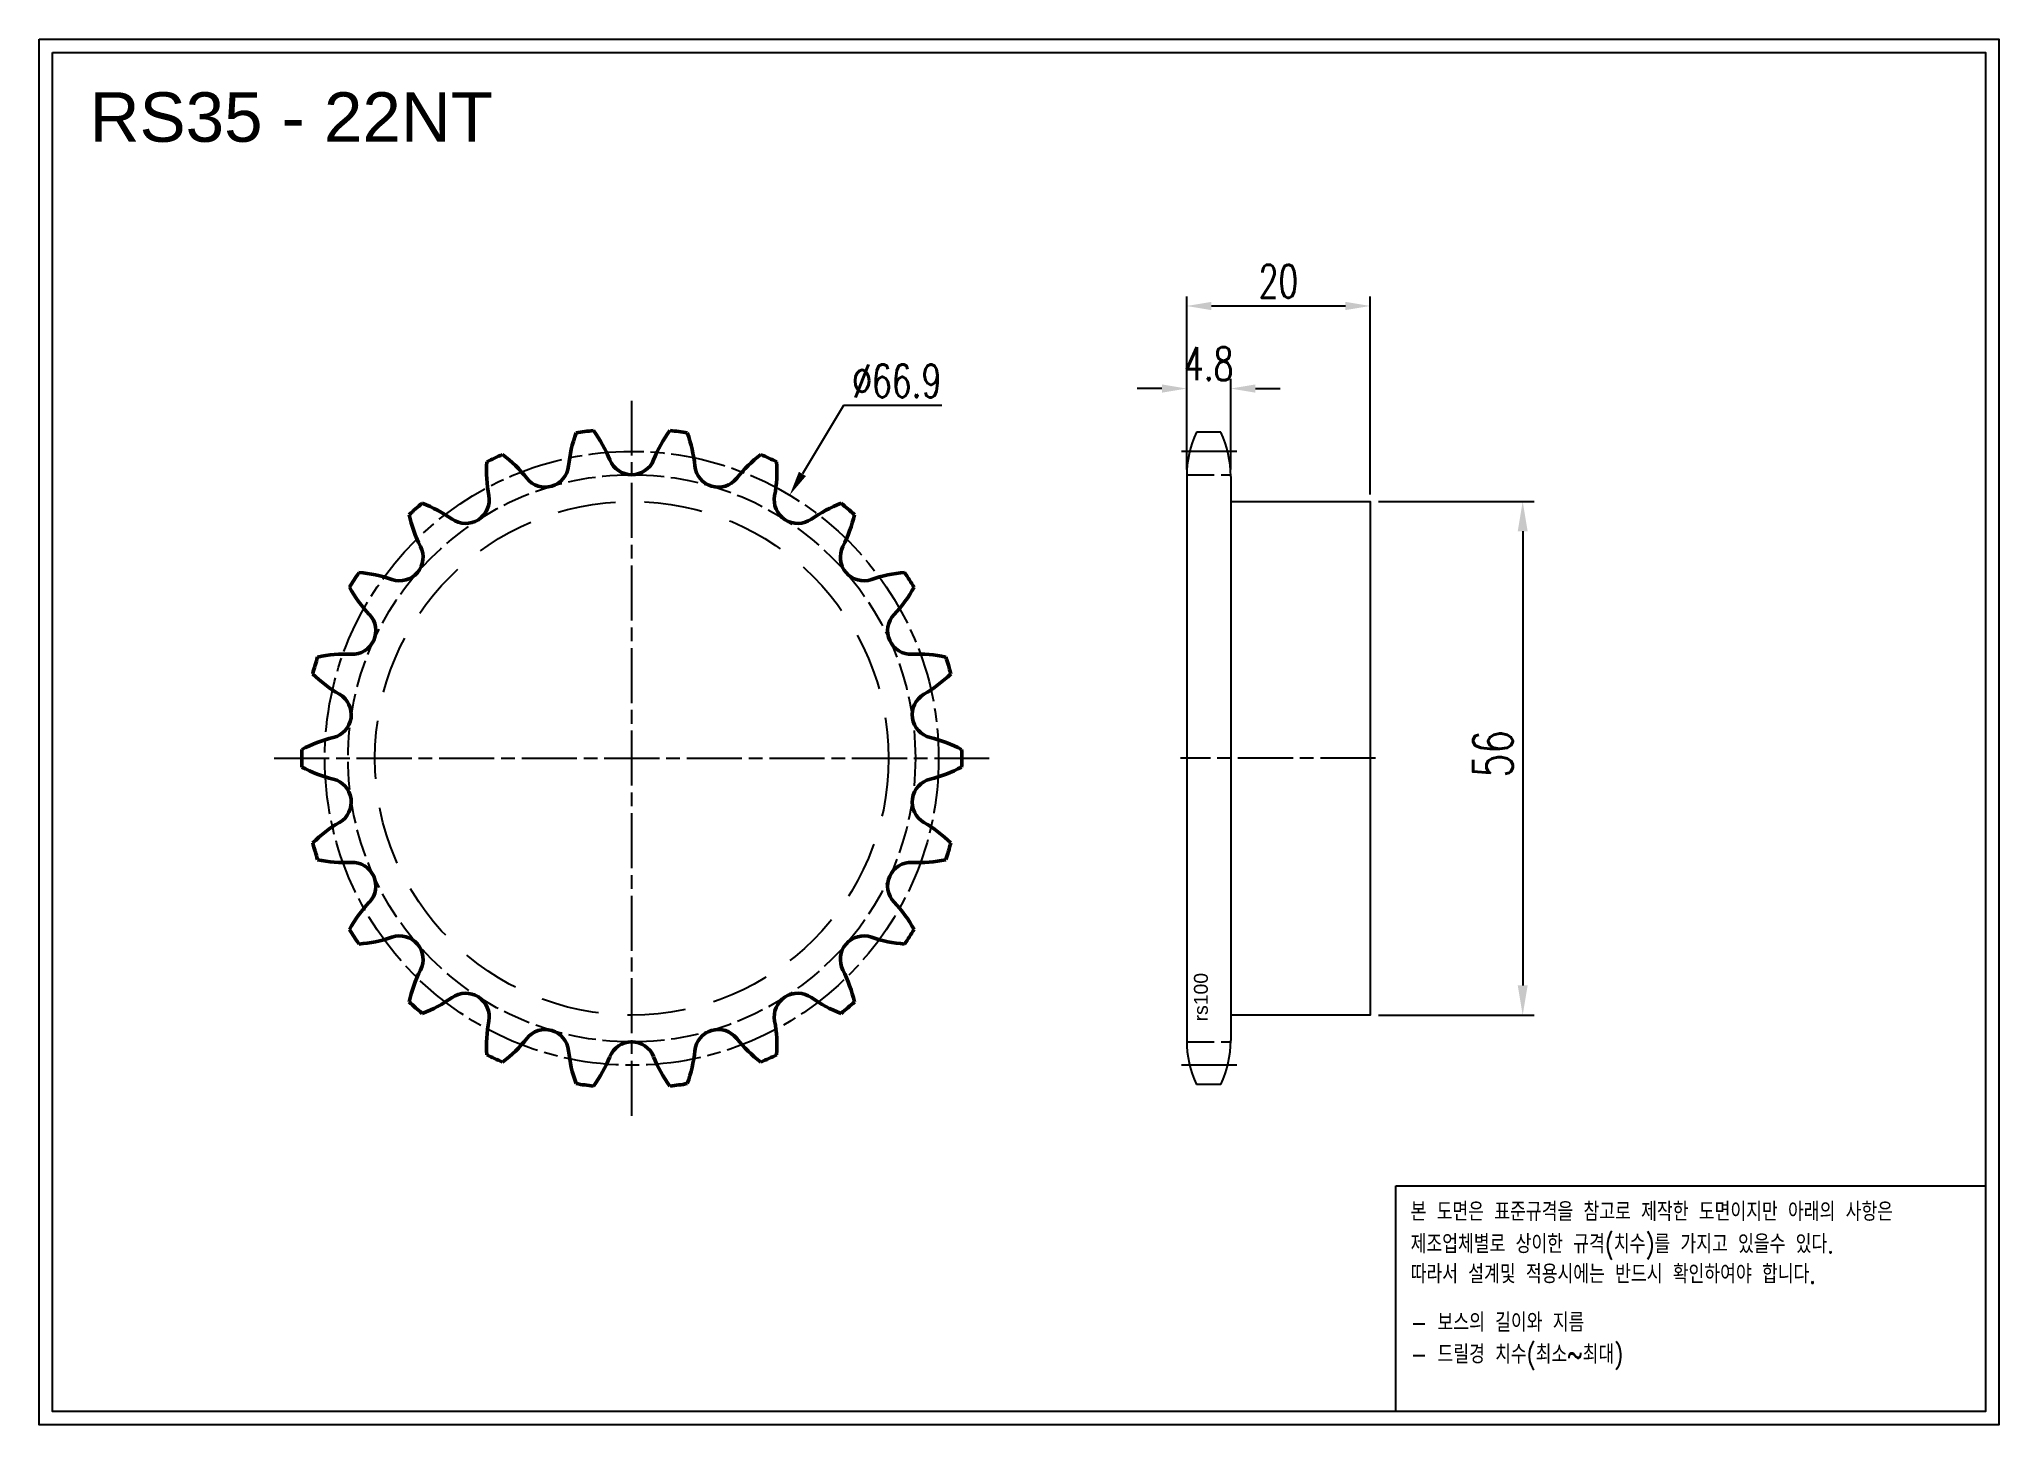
# Model space of a CAD drawing. Header units: millimetres. Extents: x -44630 to -44416, y 1262 to 1413.
import ezdxf

# ---------------------------------------------------------------- set-up
doc = ezdxf.new("R2010")
doc.units = ezdxf.units.MM
for name, pattern in [('AM_ISO02W050', [7.5, 6, -1.5]), ('AM_ISO02W050x2', [3.75, 3, -0.75]), ('AM_ISO08W050', [18, 12, -1.5, 3, -1.5]), ('AM_ISO08W050x2', [9, 6, -0.75, 1.5, -0.75]), ('HIDDEN', [9.525, 6.35, -3.175])]:
    doc.linetypes.add(name, pattern=pattern)
for name, color, linetype, lineweight in [('AM_0N', 7, 'Continuous', 50), ('AM_3N', 6, 'AM_ISO02W050', 25), ('AM_7', 4, 'AM_ISO08W050', 25), ('AM_7N', 4, 'AM_ISO08W050', 25)]:
    doc.layers.add(name, color=color, linetype=linetype, lineweight=lineweight)
doc.layers.add('HL', color=2, linetype='HIDDEN')
doc.layers.add('S-DIM', color=7, linetype='Continuous')
doc.styles.add('HAN', font='ROMANS.shx', dxfattribs={"width": 0.7, "bigfont": 'whgtxt.shx'})
doc.styles.add('HSG', font='SIMPLEX.shx', dxfattribs={"width": 0.7, "bigfont": 'HSG.shx'})
doc.styles.get("Standard").update_dxf_attribs({"font": 'arial.ttf'})
doc.dimstyles.new('APP6', dxfattribs={"dimscale": 1.5, "dimtxt": 2.4, "dimasz": 1.8, "dimexe": 0.7, "dimexo": 0.5, "dimgap": 0.6, "dimtad": 1, "dimtoh": 1, "dimdec": 1, "dimrnd": 0.01, "dimzin": 9, "dimdsep": 46, "dimtxsty": 'HSG', "dimcen": 0, "dimclrd": 1, "dimclre": 1, "dimclrt": 256, "dimazin": 2, "dimtp": 1, "dimtm": 1, "dimtfac": 0.5, "dimtdec": 1, "dimtofl": 0, "dimtmove": 0, "dimatfit": 3, "dimfxl": 0, "dimtvp": 1, "dimtolj": 2, "dimlwd": -1, "dimlwe": -1, "dimarcsym": 0})
doc.dimstyles.new('APP8', dxfattribs={"dimscale": 1.8, "dimtxt": 2.4, "dimasz": 1.8, "dimexe": 0.7, "dimexo": 0.5, "dimgap": 0.6, "dimtad": 1, "dimtoh": 1, "dimdec": 1, "dimrnd": 0.01, "dimzin": 9, "dimdsep": 46, "dimtxsty": 'HSG', "dimcen": 0, "dimclrd": 1, "dimclre": 1, "dimclrt": 256, "dimazin": 2, "dimtp": 1, "dimtm": 1, "dimtfac": 0.5, "dimtdec": 1, "dimtofl": 0, "dimtmove": 0, "dimatfit": 3, "dimfxl": 0, "dimtvp": 1, "dimtolj": 2, "dimlwd": -1, "dimlwe": -1, "dimarcsym": 0})

# ---------------------------------------------------------------- blocks, each defined once
blk = doc.blocks.new('*D1')
at = {"layer": 'Defpoints', "color": 0, "transparency": 16777216}
for p in [(-44484.97, 1363.02), (-44484.97, 1307.02), (-44468.34, 1307.02)]:
    blk.add_point(p, dxfattribs=at)
at = {"layer": 'S-DIM', "color": 1, "transparency": 16777216}
for p, q in [((-44484.07, 1363.02), (-44467.08, 1363.02)), ((-44468.34, 1359.78), (-44468.34, 1310.26)), ((-44484.07, 1307.02), (-44467.08, 1307.02))]:
    blk.add_line(p, q, dxfattribs=at)
for points in [[(-44468.88, 1359.78), (-44467.8, 1359.78), (-44468.34, 1363.02)], [(-44468.88, 1310.26), (-44467.8, 1310.26), (-44468.34, 1307.02)]]:
    blk.add_solid(points, dxfattribs=at)
at = {"layer": 'S-DIM', "transparency": 16777216, "insert": (-44471.58, 1335.52), "char_height": 4.32, "attachment_point": 5, "rotation": 90, "style": 'HSG'}
blk.add_mtext('\\A2;56', dxfattribs=at)
blk = doc.blocks.new('*D2')
at = {"layer": 'Defpoints', "color": 0, "transparency": 16777216}
for p in [(-44500.17, 1375.33), (-44504.97, 1365.76), (-44500.17, 1365.76)]:
    blk.add_point(p, dxfattribs=at)
at = {"layer": 'S-DIM', "color": 1, "transparency": 16777216}
for p, q in [((-44504.97, 1366.51), (-44504.97, 1376.38)), ((-44500.17, 1366.51), (-44500.17, 1376.38)), ((-44507.67, 1375.33), (-44510.37, 1375.33)), ((-44497.47, 1375.33), (-44494.77, 1375.33))]:
    blk.add_line(p, q, dxfattribs=at)
for points in [[(-44507.67, 1375.78), (-44507.67, 1374.88), (-44504.97, 1375.33)], [(-44497.47, 1375.78), (-44497.47, 1374.88), (-44500.17, 1375.33)]]:
    blk.add_solid(points, dxfattribs=at)
at = {"layer": 'S-DIM', "transparency": 16777216, "insert": (-44502.57, 1378.03), "char_height": 3.6, "attachment_point": 5, "style": 'HSG'}
blk.add_mtext('\\A2;4.8', dxfattribs=at)
blk = doc.blocks.new('*D3')
at = {"layer": 'Defpoints', "color": 0, "transparency": 16777216}
for p in [(-44484.97, 1384.33), (-44504.97, 1365.76), (-44484.97, 1363.02)]:
    blk.add_point(p, dxfattribs=at)
at = {"layer": 'S-DIM', "color": 1, "transparency": 16777216}
for p, q in [((-44504.97, 1366.51), (-44504.97, 1385.38)), ((-44484.97, 1363.77), (-44484.97, 1385.38)), ((-44502.27, 1384.33), (-44487.67, 1384.33))]:
    blk.add_line(p, q, dxfattribs=at)
for points in [[(-44502.27, 1384.78), (-44502.27, 1383.88), (-44504.97, 1384.33)], [(-44487.67, 1384.78), (-44487.67, 1383.88), (-44484.97, 1384.33)]]:
    blk.add_solid(points, dxfattribs=at)
at = {"layer": 'S-DIM', "transparency": 16777216, "insert": (-44494.97, 1387.03), "char_height": 3.6, "attachment_point": 5, "style": 'HSG'}
blk.add_mtext('\\A2;20', dxfattribs=at)
blk = doc.blocks.new('*D4')
at = {"layer": 'Defpoints', "color": 0, "transparency": 16777216}
for p in [(-44548.25, 1363.71), (-44582.69, 1306.32)]:
    blk.add_point(p, dxfattribs=at)
at = {"layer": 'S-DIM', "color": 1, "transparency": 16777216}
for p, q in [((-44542.4, 1373.47), (-44546.86, 1366.03)), ((-44531.66, 1373.47), (-44542.4, 1373.47))]:
    blk.add_line(p, q, dxfattribs=at)
blk.add_solid([(-44547.25, 1366.26), (-44546.48, 1365.79), (-44548.25, 1363.71)], dxfattribs=at)
at = {"layer": 'S-DIM', "transparency": 16777216, "insert": (-44536.58, 1376.17), "char_height": 3.6, "attachment_point": 5, "style": 'HSG'}
blk.add_mtext('\\A2;∅66.9', dxfattribs=at)
blk = doc.blocks.new('notice1')
at = {"color": 4}
blk.add_lwpolyline([(-22142.12, 1735.9), (-22053.8, 1735.9), (-22053.8, 1702.07), (-22142.12, 1702.07)], close=True, dxfattribs=at)
at = {"color": 4, "style": 'HAN', "width": 0.8}
for s, p in [('본 도면은 표준규격을 참고로 제작한 도면이지만 아래의 사항은', (-22139.9, 1730.62)), ('제조업체별로 상이한 규격(치수)를 가지고 있을수 있다.', (-22139.9, 1725.78)), ('따라서 설계및 적용시에는 반드시 확인하여야 합니다.', (-22139.9, 1721.28)), ('- 보스의 길이와 지름', (-22139.9, 1714.03)), ('- 드릴경 치수(최소~최대)', (-22139.9, 1709.27))]:
    blk.add_text(s, height=2.7949, dxfattribs=at).set_placement(p)

msp = doc.modelspace()

# ---------------------------------------------------------------- linework, layer by layer
for p, q in [((-44501.24, 1370.56), (-44503.9, 1370.56)), ((-44504.97, 1365.76), (-44504.97, 1304.27)), ((-44500.17, 1365.76), (-44500.17, 1304.27)), ((-44501.24, 1299.47), (-44503.9, 1299.47))]:
    msp.add_line(p, q)
for points in [[(-44630.07, 1413.42), (-44416.43, 1413.42), (-44416.43, 1262.36), (-44630.07, 1262.36)], [(-44628.63, 1411.98), (-44417.87, 1411.98), (-44417.87, 1263.8), (-44628.63, 1263.8)]]:
    msp.add_lwpolyline(points, close=True)
msp.add_lwpolyline([(-44500.17, 1363.02), (-44484.97, 1363.02), (-44484.97, 1307.02), (-44500.17, 1307.02)])
for centre, start, end in [((-44493.67, 1365.76), 154.8633, 180), ((-44511.47, 1365.76), 0, 25.1367), ((-44493.67, 1304.27), 180, 205.1367), ((-44511.47, 1304.27), 334.8633, 0)]:
    msp.add_arc(centre, 11.3, start, end)
at = {"layer": 'AM_0N'}
for centre, radius, start, end in [((-44557.8, 1365.45), 14.63, 159.864, 174.3182), ((-44565.47, 1335.02), 35.98, 96.6676, 99.6961), ((-44581.41, 1362.05), 14.63, 22.0455, 36.4997), ((-44549.54, 1362.05), 14.63, 143.5003, 157.9545), ((-44565.47, 1335.02), 35.98, 80.3039, 83.3324), ((-44573.15, 1365.45), 14.63, 5.6818, 20.136), ((-44566.68, 1366.38), 14.63, 176.2276, 190.6818), ((-44565.47, 1335.02), 35.98, 113.0312, 116.0597), ((-44588.38, 1356.47), 14.63, 38.4091, 52.8633), ((-44565.47, 1368.51), 2.57, 202.0455, 337.9545), ((-44542.56, 1356.47), 14.63, 127.1367, 141.5909), ((-44565.47, 1335.02), 35.98, 63.9403, 66.9688), ((-44564.27, 1366.38), 14.63, 349.3182, 3.7724), ((-44574.91, 1367.15), 2.57, 218.4091, 354.3182), ((-44556.04, 1367.15), 2.57, 185.6818, 321.5909), ((-44583.58, 1363.19), 2.57, 234.7727, 10.6818), ((-44547.37, 1363.19), 2.57, 169.3182, 305.2273), ((-44565.47, 1335.02), 35.98, 129.3948, 132.4233), ((-44575.47, 1364.77), 14.63, 192.5912, 207.0455), ((-44593.5, 1349.14), 14.63, 54.7727, 69.2269), ((-44537.45, 1349.14), 14.63, 110.7731, 125.2273), ((-44565.47, 1335.02), 35.98, 47.5767, 50.6052), ((-44555.48, 1364.77), 14.63, 332.9545, 347.4088), ((-44590.78, 1356.95), 2.57, 251.1364, 27.0455), ((-44540.16, 1356.95), 2.57, 152.9545, 288.8636), ((-44565.47, 1335.02), 35.98, 145.7585, 148.787), ((-44596.34, 1340.68), 14.63, 71.1364, 85.5906), ((-44534.6, 1340.68), 14.63, 94.4094, 108.8636), ((-44565.47, 1335.02), 35.98, 31.213, 34.2415), ((-44583.45, 1360.75), 14.63, 208.9549, 223.4091), ((-44547.5, 1360.75), 14.63, 316.5909, 331.0451), ((-44595.94, 1348.93), 2.57, 267.5, 43.4091), ((-44535.01, 1348.93), 2.57, 136.5909, 272.5), ((-44565.47, 1335.02), 35.98, 162.1221, 165.1506), ((-44596.69, 1331.75), 14.63, 87.5, 101.9542), ((-44534.26, 1331.75), 14.63, 78.0458, 92.5), ((-44565.47, 1335.02), 35.98, 14.8494, 17.8779), ((-44589.97, 1354.64), 14.63, 225.3185, 239.7727), ((-44540.98, 1354.64), 14.63, 300.2273, 314.6815), ((-44598.62, 1339.78), 2.57, 283.8636, 59.7727), ((-44532.32, 1339.78), 2.57, 120.2273, 256.1364), ((-44565.47, 1335.02), 35.98, 178.4858, 181.5142), ((-44594.5, 1323.09), 14.63, 103.8636, 118.3178), ((-44536.45, 1323.09), 14.63, 61.6822, 76.1364), ((-44565.47, 1335.02), 35.98, 358.4858, 1.5142), ((-44594.5, 1346.95), 14.63, 241.6822, 256.1364), ((-44536.45, 1346.95), 14.63, 283.8636, 298.3178), ((-44598.62, 1330.25), 2.57, 300.2273, 76.1364), ((-44532.32, 1330.25), 2.57, 103.8636, 239.7727), ((-44589.97, 1315.39), 14.63, 120.2273, 134.6815), ((-44540.98, 1315.39), 14.63, 45.3185, 59.7727), ((-44565.47, 1335.02), 35.98, 194.8494, 197.8779), ((-44565.47, 1335.02), 35.98, 342.1221, 345.1506), ((-44596.69, 1338.28), 14.63, 258.0458, 272.5), ((-44595.94, 1321.1), 2.57, 316.5909, 92.5), ((-44535.01, 1321.1), 2.57, 87.5, 223.4091), ((-44534.26, 1338.28), 14.63, 267.5, 281.9542), ((-44583.45, 1309.29), 14.63, 136.5909, 151.0451), ((-44547.5, 1309.29), 14.63, 28.9549, 43.4091), ((-44565.47, 1335.02), 35.98, 211.213, 214.2415), ((-44565.47, 1335.02), 35.98, 325.7585, 328.787), ((-44596.34, 1329.36), 14.63, 274.4094, 288.8636), ((-44590.78, 1313.09), 2.57, 332.9545, 108.8636), ((-44540.16, 1313.09), 2.57, 71.1364, 207.0455), ((-44534.6, 1329.36), 14.63, 251.1364, 265.5906), ((-44575.47, 1305.27), 14.63, 152.9545, 167.4088), ((-44555.48, 1305.27), 14.63, 12.5912, 27.0455), ((-44565.47, 1335.02), 35.98, 227.5767, 230.6052), ((-44593.5, 1320.89), 14.63, 290.7731, 305.2273), ((-44583.58, 1306.84), 2.57, 349.3182, 125.2273), ((-44547.37, 1306.84), 2.57, 54.7727, 190.6818), ((-44537.45, 1320.89), 14.63, 234.7727, 249.2269), ((-44565.47, 1335.02), 35.98, 309.3948, 312.4233), ((-44566.68, 1303.66), 14.63, 169.3182, 183.7724), ((-44574.91, 1302.88), 2.57, 5.6818, 141.5909), ((-44556.04, 1302.88), 2.57, 38.4091, 174.3182), ((-44564.27, 1303.66), 14.63, 356.2276, 10.6818), ((-44588.38, 1313.57), 14.63, 307.1367, 321.5909), ((-44565.47, 1301.53), 2.57, 22.0455, 157.9545), ((-44542.56, 1313.57), 14.63, 218.4091, 232.8633), ((-44565.47, 1335.02), 35.98, 243.9403, 246.9688), ((-44557.8, 1304.59), 14.63, 185.6818, 200.136), ((-44581.41, 1307.98), 14.63, 323.5003, 337.9545), ((-44549.54, 1307.98), 14.63, 202.0455, 216.4997), ((-44573.15, 1304.59), 14.63, 339.864, 354.3182), ((-44565.47, 1335.02), 35.98, 293.0312, 296.0597), ((-44565.47, 1335.02), 35.98, 260.3039, 263.3324), ((-44565.47, 1335.02), 35.98, 276.6676, 279.6961)]:
    msp.add_arc(centre, radius, start, end, dxfattribs=at)
at = {"layer": 'AM_3N', "linetype": 'AM_ISO02W050x2'}
for p, q in [((-44504.97, 1365.92), (-44500.17, 1365.92)), ((-44504.97, 1304.12), (-44500.17, 1304.12))]:
    msp.add_line(p, q, dxfattribs=at)
msp.add_circle((-44565.47, 1335.02), 30.92, dxfattribs=at)
at = {"layer": 'AM_7', "linetype": 'AM_ISO08W050x2'}
for p, q in [((-44499.52, 1368.48), (-44505.63, 1368.48)), ((-44484.38, 1335.02), (-44505.63, 1335.02)), ((-44499.52, 1301.55), (-44505.63, 1301.55))]:
    msp.add_line(p, q, dxfattribs=at)
msp.add_circle((-44565.47, 1335.02), 33.46, dxfattribs=at)
at = {"layer": 'AM_7N', "linetype": 'AM_ISO08W050x2'}
for p, q in [((-44565.47, 1296.04), (-44565.47, 1374)), ((-44604.46, 1335.02), (-44526.49, 1335.02))]:
    msp.add_line(p, q, dxfattribs=at)
at = {"layer": 'HL'}
msp.add_circle((-44565.47, 1335.02), 28, dxfattribs=at)

# ---------------------------------------------------------------- block references
at = {"xscale": 0.728, "yscale": 0.728, "zscale": 0.728}
msp.add_blockref('notice1', (-28362.71, 24.69), dxfattribs=at)

# ---------------------------------------------------------------- texts
msp.add_text('RS35 - 22NT', height=5.3948).set_placement((-44624.57, 1402.23))
at = {"insert": (-44504.18, 1306.34), "char_height": 1.512, "width": 6.5009, "attachment_point": 1, "rotation": 90}
msp.add_mtext('rs100', dxfattribs=at)

# ---------------------------------------------------------------- dimensions: what is measured, and where the dimension line sits
at = {"layer": 'S-DIM'}
dim = msp.add_linear_dim(base=(-44484.97, 1384.33), p1=(-44504.97, 1365.76), p2=(-44484.97, 1363.02), dimstyle='APP6', dxfattribs=at)
dim.commit()
dim.dimension.update_dxf_attribs({"geometry": '*D3', "text_midpoint": (-44494.97, 1387.03)})
dim = msp.add_linear_dim(base=(-44500.17, 1375.33), p1=(-44504.97, 1365.76), p2=(-44500.17, 1365.76), dimstyle='APP6', dxfattribs=at)
dim.commit()
dim.dimension.update_dxf_attribs({"geometry": '*D2', "text_midpoint": (-44502.57, 1375.33), "dimtype": 128})
dim = msp.add_diameter_dim_2p(p1=(-44582.69, 1306.32), p2=(-44548.25, 1363.71), dimstyle='APP6', dxfattribs=at)
dim.commit()
dim.dimension.update_dxf_attribs({"geometry": '*D4', "text_midpoint": (-44536.58, 1373.47), "dimtype": 131})
dim = msp.add_linear_dim(base=(-44468.34, 1307.02), p1=(-44484.97, 1363.02), p2=(-44484.97, 1307.02), angle=90, dimstyle='APP8', dxfattribs=at)
dim.commit()
dim.dimension.update_dxf_attribs({"geometry": '*D1', "text_midpoint": (-44468.34, 1335.52), "dimtype": 128})

doc.saveas('drawing.dxf')
